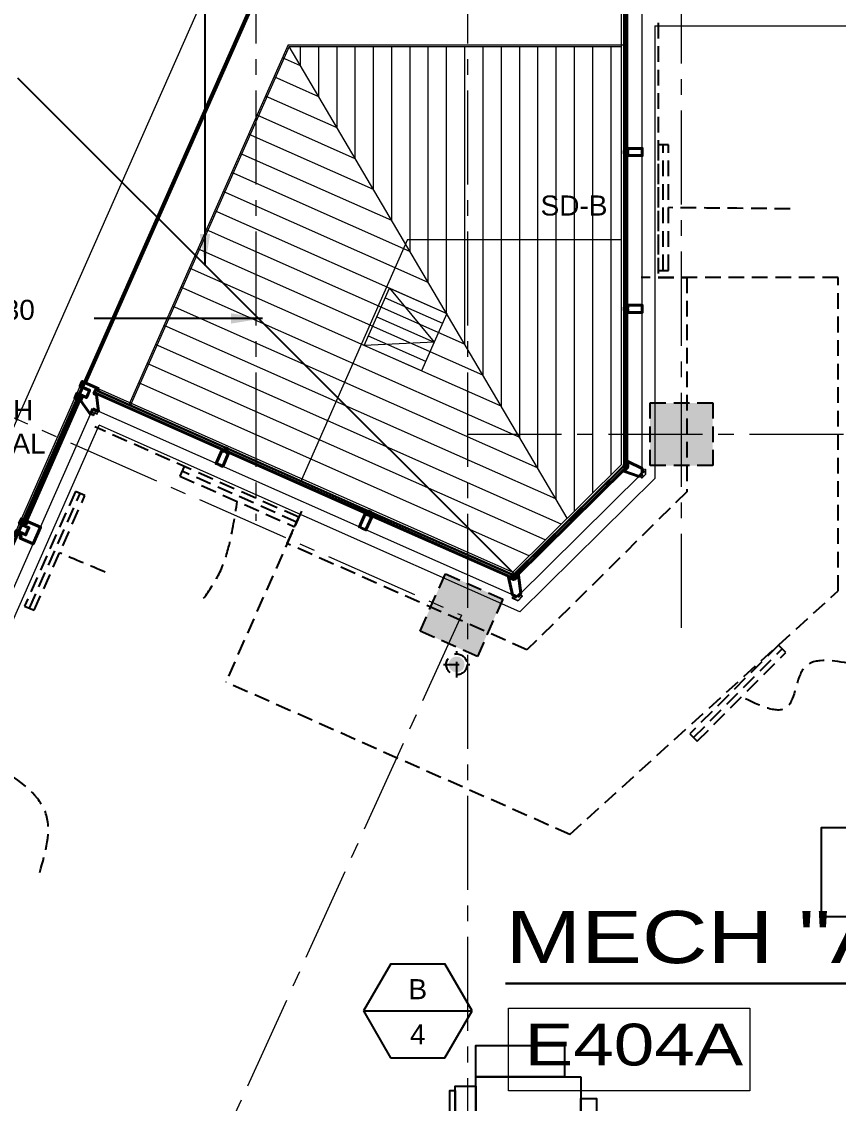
# Model space of a CAD drawing. Header units: inches. Extents: x -26012 to 27, y -3347 to 2082.
# Drawn here: x -24111.8 to -23798.9, y 1118 to 1532 of the extents above; entities that cross this region are included whole.
import ezdxf
from ezdxf.enums import TextEntityAlignment as Align

# ---------------------------------------------------------------- set-up
doc = ezdxf.new("R2010")
doc.units = ezdxf.units.IN
doc.header["$LTSCALE"] = 48
doc.header["$MEASUREMENT"] = 0
for name, pattern in [('A_Column Grid$0$CENTER2', [1.125, 0.75, -0.125, 0.125, -0.125]), ('HIDDEN2', [0.1875, 0.125, -0.0625]), ('NB - 5th floor_plan$0$HIDDEN2', [0.1875, 0.125, -0.0625])]:
    doc.linetypes.add(name, pattern=pattern)
for name, color, linetype in [('A104$0$A-ANNO-PATT', 8, 'Continuous'), ('A104$0$A-ANNO-PATT-1-12', 8, 'Continuous'), ('A104$0$A-AREA-IDEN', 8, 'Continuous'), ('A104$0$A-CLNG-RAIL', 8, 'Continuous'), ('A104$0$A-FLOR-AWNG', 8, 'Continuous'), ('A104$0$A-FLOR-COPE', 8, 'Continuous'), ('A104$0$A-FLOR-SLAB', 8, 'Continuous'), ('A104$0$A-GLAZ', 8, 'Continuous'), ('A104$0$A-GLAZ-CRNA', 8, 'Continuous'), ('A104$0$A-Roof-leader', 8, 'Continuous'), ('A104$0$C-PROP', 8, 'Continuous'), ('A_Column Grid$0$A-GRID-GRD1-12', 8, 'A_Column Grid$0$CENTER2'), ('A_Column Grid$0$A-GRID-GRD1-15', 8, 'A_Column Grid$0$CENTER2'), ('M-HVAC-anno', 6, 'Continuous'), ('M-HVAC-blck', 6, 'Continuous'), ('M-HVAC-clrn', 1, 'HIDDEN2'), ('M-HVAC-eqpm-fptd', 94, 'Continuous'), ('M-HVAC-FUTR', 4, 'HIDDEN2'), ('M-HVAC-supp', 93, 'Continuous'), ('M-HVAC-TEXT', 6, 'Continuous'), ('NB - 5th floor_plan$0$STCCOLS1', 1, 'NB - 5th floor_plan$0$HIDDEN2'), ('NB - 5th floor_plan$0$STDROPS', 1, 'NB - 5th floor_plan$0$HIDDEN2'), ('NB - 5th floor_plan$0$STSLABNOTCH', 1, 'NB - 5th floor_plan$0$HIDDEN2'), ('NB - 5th floor_plan$0$STWETSTACK', 1, 'NB - 5th floor_plan$0$HIDDEN2'), ('XREF', 8, 'Continuous')]:
    doc.layers.add(name, color=color, linetype=linetype)
doc.styles.add('A104$0$Arial', font='arial.ttf', dxfattribs={"height": 0.076839})
doc.styles.add('A104$0$style-Arial', font='arial.ttf')
doc.styles.add('M08', font='arial.ttf', dxfattribs={"height": 7.68})
doc.styles.get("Standard").update_dxf_attribs({"font": 'simplex.shx'})
doc.dimstyles.new('STANDARD$7', dxfattribs={"dimtxt": 0.18, "dimasz": 0.125, "dimexe": 0.18, "dimexo": 0.06, "dimgap": 0.09, "dimtad": 0, "dimtih": 1, "dimtoh": 1, "dimdec": 4, "dimzin": 0, "dimdsep": 46, "dimtxsty": 'Standard', "dimcen": 0.09, "dimadec": 0, "dimazin": 0, "dimtfac": 1, "dimtdec": 4, "dimtofl": 0, "dimtmove": 0, "dimatfit": 3, "dimfxl": 1, "dimtolj": 1, "dimtzin": 0, "dimarcsym": 0})

# ---------------------------------------------------------------- blocks, each defined once
blk = doc.blocks.new('A104')
at = {"layer": 'A104$0$A-Roof-leader', "lineweight": 13}
h = blk.add_hatch(color=256, dxfattribs=at)
edge = h.paths.add_edge_path()
edge.add_arc((-23945.1269, 1285.9919), 3, 0, 360)
at = {"layer": 'A104$0$A-ANNO-PATT', "lineweight": 0, "transparency": 33554559}
for p, q in [((-23902.8426, 1341.9204), (-24009.2508, 1522.4699)), ((-24004.886, 1515.0639), (-24004.886, 1522.4699)), ((-23997.9089, 1503.2255), (-23997.9089, 1522.4699)), ((-23990.9319, 1491.3871), (-23990.9319, 1522.4699)), ((-23983.9548, 1479.5487), (-23983.9548, 1522.4699)), ((-23976.9778, 1467.7103), (-23976.9778, 1522.4699)), ((-23970.0007, 1455.8719), (-23970.0007, 1522.4699)), ((-23963.0007, 1443.9946), (-23963.0007, 1522.4699)), ((-23956.0007, 1432.1172), (-23956.0007, 1522.4699)), ((-23949.0007, 1420.2399), (-23949.0007, 1522.4699)), ((-23942.0007, 1408.3625), (-23942.0007, 1522.4699)), ((-23935.0007, 1396.4852), (-23935.0007, 1522.4699)), ((-23928.0007, 1384.6078), (-23928.0007, 1522.4699)), ((-23921.0007, 1372.7305), (-23921.0007, 1522.4699)), ((-23914.0007, 1360.8532), (-23914.0007, 1522.4699)), ((-23907.0007, 1348.9758), (-23907.0007, 1522.4699)), ((-23900.0007, 1344.7311), (-23900.0007, 1522.4699)), ((-23893.0007, 1351.6547), (-23893.0007, 1522.4699)), ((-23886.0007, 1358.5782), (-23886.0007, 1522.4699)), ((-24004.886, 1515.0639), (-24011.8485, 1518.1467)), ((-23997.9089, 1503.2255), (-24015.0874, 1510.8317)), ((-23990.9319, 1491.3871), (-24018.3263, 1503.5167)), ((-23983.9548, 1479.5487), (-24021.5652, 1496.2017)), ((-23976.9778, 1467.7103), (-24024.8041, 1488.8867)), ((-23970.0007, 1455.8719), (-24028.043, 1481.5717)), ((-23963.0237, 1444.0335), (-24031.282, 1474.2566)), ((-23956.0467, 1432.1951), (-24034.5209, 1466.9416)), ((-23949.0696, 1420.3567), (-24037.7598, 1459.6266)), ((-23942.0926, 1408.5184), (-24040.9987, 1452.3116)), ((-23935.1155, 1396.68), (-24044.2376, 1444.9966)), ((-23928.1385, 1384.8416), (-24047.4765, 1437.6816)), ((-23921.1614, 1373.0032), (-24050.7154, 1430.3665)), ((-23972.4969, 1426.3554), (-23950.5517, 1416.639)), ((-23914.1844, 1361.1648), (-24053.9543, 1423.0515)), ((-23975.7357, 1419.0403), (-23953.7906, 1409.3239)), ((-23907.2074, 1349.3264), (-24057.1933, 1415.7365)), ((-23905.1303, 1339.6576), (-24060.4322, 1408.4215)), ((-23978.9745, 1411.7252), (-23957.0294, 1402.0088)), ((-23911.2407, 1333.614), (-24063.6711, 1401.1065)), ((-23917.351, 1327.5704), (-24066.91, 1393.7915))]:
    blk.add_line(p, q, dxfattribs=at)
at = {"layer": 'A104$0$A-ANNO-PATT', "lineweight": 0, "transparency": 33554559, "flags": 128}
blk.add_lwpolyline([(-23970.8775, 1430.0129), (-23953.7906, 1409.3239), (-23980.5939, 1408.0677), (-23980.5939, 1408.0677)], dxfattribs=at)
at = {"layer": 'A104$0$A-ANNO-PATT', "lineweight": 0, "transparency": 33554559}
blk.add_3dface([(-23948.9323, 1420.2965), (-23958.6488, 1398.3513), (-23980.5939, 1408.0677), (-23970.8775, 1430.0129)], dxfattribs=at)
at = {"layer": 'A104$0$A-ANNO-PATT-1-12', "lineweight": 30}
for points in [[(-23847.0236, 1362.095), (-23847.0236, 1386.095), (-23871.0236, 1362.095), (-23871.0236, 1386.095)], [(-23959.1546, 1298.7649), (-23949.4412, 1320.7114), (-23937.208, 1289.0515), (-23927.4946, 1310.998)]]:
    blk.add_solid(points, dxfattribs=at)
at = {"layer": 'A104$0$A-AREA-IDEN', "lineweight": 30}
blk.add_line((-23926.4359, 1163.8686, 0.2066), (-23749.3671, 1163.8686, 0.2066), dxfattribs=at)
at = {"layer": 'A104$0$A-AREA-IDEN', "lineweight": 13}
blk.add_3dface([(-23925.2361, 1154.3518, 0.2066), (-23832.7981, 1154.3518, 0.2066), (-23832.7981, 1122.8223, 0.2066), (-23925.2361, 1122.8223, 0.2066)], dxfattribs=at)
at = {"layer": 'A104$0$A-CLNG-RAIL', "lineweight": 13}
for p, q in [((-24083.7008, 1383.0453), (-24083.5543, 1383.3763)), ((-24083.6249, 1383.0117), (-24083.7008, 1383.0453)), ((-24083.5928, 1383.1659), (-24083.6308, 1383.0799)), ((-24083.6308, 1383.0799), (-24082.912, 1382.7619)), ((-24083.5247, 1382.9291), (-24083.6249, 1383.0117)), ((-24083.5607, 1383.1517), (-24083.5928, 1383.1659)), ((-24083.5422, 1383.2802), (-24083.5607, 1383.1517)), ((-24083.5543, 1383.3763), (-24083.5086, 1383.3561)), ((-24083.5086, 1383.3561), (-24083.5422, 1383.2802)), ((-24083.5106, 1382.9611), (-24083.5247, 1382.9291)), ((-24083.4246, 1382.9231), (-24083.5106, 1382.9611)), ((-24082.906, 1382.862), (-24082.8234, 1382.9622)), ((-24082.7487, 1383.0199), (-24082.8385, 1382.8168)), ((-24082.8234, 1382.9622), (-24082.7898, 1383.0381)), ((-24082.7898, 1383.0381), (-24082.7487, 1383.0199)), ((-24085.3733, 1381.7321), (-24085.3915, 1381.6909)), ((-24085.3915, 1381.6909), (-24085.0605, 1381.5444)), ((-24085.1703, 1381.6422), (-24085.3733, 1381.7321)), ((-24085.2038, 1382.1152), (-24085.222, 1382.0741)), ((-24085.222, 1382.0741), (-24085.019, 1381.9843)), ((-24085.1279, 1382.0817), (-24085.2038, 1382.1152)), ((-24085.019, 1381.9843), (-24085.1703, 1381.6422)), ((-24084.9994, 1382.0631), (-24085.1279, 1382.0817)), ((-24085.1246, 1381.622), (-24085.0032, 1381.8964)), ((-24085.0788, 1381.6018), (-24085.1246, 1381.622)), ((-24085.0546, 1381.6566), (-24085.0788, 1381.6018)), ((-24085.0605, 1381.5444), (-24085.018, 1381.6405)), ((-24085.018, 1381.6405), (-24085.0546, 1381.6566)), ((-24085.0135, 1382.0311), (-24084.9994, 1382.0631)), ((-24084.9276, 1381.993), (-24085.0135, 1382.0311)), ((-24085.0032, 1381.8964), (-24084.9574, 1381.8761)), ((-24084.9574, 1381.8761), (-24084.9817, 1381.8213)), ((-24084.9817, 1381.8213), (-24084.9451, 1381.8051)), ((-24084.9451, 1381.8051), (-24084.6769, 1382.4114)), ((-24084.6095, 1382.7118), (-24084.9276, 1381.993)), ((-24084.8655, 1382.8797), (-24084.8857, 1382.834)), ((-24084.8857, 1382.834), (-24084.8098, 1382.8004)), ((-24084.5344, 1382.7333), (-24084.8655, 1382.8797)), ((-24084.8098, 1382.8004), (-24084.7097, 1382.7178)), ((-24084.7097, 1382.7178), (-24084.6955, 1382.7499)), ((-24084.6955, 1382.7499), (-24084.6095, 1382.7118)), ((-24084.6769, 1382.4114), (-24083.9672, 1382.0974)), ((-24084.6566, 1382.4571), (-24084.6186, 1382.5431)), ((-24083.9013, 1382.1229), (-24084.6566, 1382.4571)), ((-24084.6186, 1382.5431), (-24084.5866, 1382.5289)), ((-24084.5866, 1382.5289), (-24084.568, 1382.6574)), ((-24084.568, 1382.6574), (-24084.5344, 1382.7333)), ((-24084.3906, 1381.3629), (-24084.4331, 1381.2669)), ((-24084.4331, 1381.2669), (-24084.3051, 1381.2102)), ((-24084.3541, 1381.3467), (-24084.3906, 1381.3629)), ((-24084.3783, 1381.2918), (-24084.3541, 1381.3467)), ((-24084.3326, 1381.2716), (-24084.3783, 1381.2918)), ((-24084.2112, 1381.5459), (-24084.3326, 1381.2716)), ((-24084.2753, 1381.6235), (-24084.3178, 1381.5275)), ((-24084.3178, 1381.5275), (-24084.2812, 1381.5113)), ((-24084.3051, 1381.2102), (-24083.9013, 1382.1229)), ((-24084.2812, 1381.5113), (-24084.257, 1381.5662)), ((-24084.193, 1381.5871), (-24084.2753, 1381.6235)), ((-24084.257, 1381.5662), (-24084.2112, 1381.5459)), ((-24083.9672, 1382.0974), (-24084.193, 1381.5871)), ((-24083.7588, 1382.1677), (-24083.4246, 1382.9231)), ((-24082.8462, 1381.7639), (-24083.7588, 1382.1677)), ((-24083.3789, 1382.9029), (-24083.6929, 1382.1932)), ((-24083.6929, 1382.1932), (-24083.1826, 1381.9675)), ((-24082.7726, 1382.6346), (-24083.3789, 1382.9029)), ((-24083.1826, 1381.9675), (-24083.1462, 1382.0498)), ((-24083.1462, 1382.0498), (-24083.0502, 1382.0073)), ((-24083.1212, 1381.995), (-24083.1415, 1381.9492)), ((-24083.1415, 1381.9492), (-24082.8671, 1381.8279)), ((-24083.0664, 1381.9707), (-24083.1212, 1381.995)), ((-24083.0502, 1382.0073), (-24083.0664, 1381.9707)), ((-24082.912, 1382.7619), (-24082.874, 1382.8479)), ((-24082.874, 1382.8479), (-24082.906, 1382.862)), ((-24082.9018, 1381.8979), (-24082.8856, 1381.9344)), ((-24082.8469, 1381.8736), (-24082.9018, 1381.8979)), ((-24082.8856, 1381.9344), (-24082.7895, 1381.8919)), ((-24082.8671, 1381.8279), (-24082.8469, 1381.8736)), ((-24082.7895, 1381.8919), (-24082.8462, 1381.7639)), ((-24082.8385, 1382.8168), (-24082.4965, 1382.6655)), ((-24082.791, 1382.7412), (-24082.8113, 1382.6955)), ((-24082.8113, 1382.6955), (-24082.7564, 1382.6712)), ((-24082.5167, 1382.6198), (-24082.791, 1382.7412)), ((-24082.7564, 1382.6712), (-24082.7726, 1382.6346)), ((-24082.608, 1382.5618), (-24082.5918, 1382.5983)), ((-24082.512, 1382.5193), (-24082.608, 1382.5618)), ((-24082.5918, 1382.5983), (-24082.5369, 1382.5741)), ((-24082.5369, 1382.5741), (-24082.5167, 1382.6198)), ((-24082.3655, 1382.8503), (-24082.512, 1382.5193)), ((-24082.4965, 1382.6655), (-24082.4066, 1382.8685)), ((-24082.4066, 1382.8685), (-24082.3655, 1382.8503)), ((-23875.0504, 1358.159), (-23875.0824, 1358.1273)), ((-23875.0824, 1358.1273), (-23874.8277, 1357.8701)), ((-23874.8942, 1358.0012), (-23875.0504, 1358.159)), ((-23874.6284, 1358.2644), (-23874.8942, 1358.0012)), ((-23874.859, 1357.9657), (-23874.6458, 1358.1768)), ((-23874.7527, 1358.4538), (-23874.7846, 1358.4221)), ((-23874.7846, 1358.4221), (-23874.6284, 1358.2644)), ((-23874.6943, 1358.3948), (-23874.7527, 1358.4538)), ((-23874.5814, 1358.3306), (-23874.6943, 1358.3948)), ((-23874.6107, 1358.1412), (-23874.6533, 1358.099)), ((-23874.6533, 1358.099), (-23874.6252, 1358.0706)), ((-23874.6458, 1358.1768), (-23874.6107, 1358.1412)), ((-23874.6252, 1358.0706), (-23874.154, 1358.5371)), ((-23874.6063, 1358.306), (-23874.5814, 1358.3306)), ((-23874.5402, 1358.2392), (-23874.6063, 1358.306)), ((-23873.9816, 1358.7922), (-23874.5402, 1358.2392)), ((-23874.1586, 1359.042), (-23874.1941, 1359.0068)), ((-23874.1941, 1359.0068), (-23874.1357, 1358.9478)), ((-23873.9039, 1358.7848), (-23874.1586, 1359.042)), ((-23874.154, 1358.5371), (-23873.608, 1357.9857)), ((-23874.1357, 1358.9478), (-23874.0727, 1358.8344)), ((-23874.1185, 1358.5723), (-23874.0517, 1358.6384)), ((-23873.5373, 1357.9853), (-23874.1185, 1358.5723)), ((-23874.0727, 1358.8344), (-23874.0478, 1358.859)), ((-23874.0517, 1358.6384), (-23874.0271, 1358.6135)), ((-23874.0478, 1358.859), (-23873.9816, 1358.7922)), ((-23874.0271, 1358.6135), (-23873.9629, 1358.7264)), ((-23874.0238, 1360.6205), (-23874.0238, 1360.6655)), ((-23874.0238, 1360.6655), (-23873.6618, 1360.6655)), ((-23873.8018, 1360.6205), (-23874.0238, 1360.6205)), ((-23874.0238, 1360.2015), (-23874.0238, 1360.2465)), ((-23874.0238, 1360.2465), (-23873.8018, 1360.2465)), ((-23873.9408, 1360.2015), (-23874.0238, 1360.2015)), ((-23874.0238, 1359.4155), (-23873.9408, 1359.4155)), ((-23874.0238, 1359.3655), (-23874.0238, 1359.4155)), ((-23873.6618, 1359.3655), (-23874.0238, 1359.3655)), ((-23873.9629, 1358.7264), (-23873.9039, 1358.7848)), ((-23873.8158, 1360.1665), (-23873.9408, 1360.2015)), ((-23873.9408, 1359.4155), (-23873.8158, 1359.4505)), ((-23873.7218, 1360.2015), (-23873.8158, 1360.2015)), ((-23873.8158, 1360.2015), (-23873.8158, 1360.1665)), ((-23873.8158, 1359.4505), (-23873.8158, 1359.4155)), ((-23873.8158, 1359.4155), (-23873.7218, 1359.4155)), ((-23873.8018, 1360.2465), (-23873.8018, 1360.6205)), ((-23873.7018, 1360.6205), (-23873.7518, 1360.6205)), ((-23873.7518, 1360.6205), (-23873.7518, 1360.3205)), ((-23873.7518, 1360.3205), (-23873.7018, 1360.3205)), ((-23873.7218, 1359.4155), (-23873.7218, 1360.2015)), ((-23873.7018, 1360.5605), (-23873.7018, 1360.6205)), ((-23873.6618, 1360.5605), (-23873.7018, 1360.5605)), ((-23873.7018, 1360.3205), (-23873.7018, 1360.3805)), ((-23873.7018, 1360.3805), (-23873.6618, 1360.3805)), ((-23873.6618, 1360.6655), (-23873.6618, 1360.5605)), ((-23873.6618, 1360.3805), (-23873.6618, 1359.7175)), ((-23873.6618, 1359.7175), (-23872.8858, 1359.7175)), ((-23872.8358, 1359.6675), (-23873.6618, 1359.6675)), ((-23873.6618, 1359.6675), (-23873.6618, 1359.5735)), ((-23873.6618, 1359.5735), (-23873.6268, 1359.5735)), ((-23873.6268, 1359.5735), (-23873.6618, 1359.4485)), ((-23873.6618, 1359.4485), (-23873.6618, 1359.3655)), ((-23872.9758, 1360.5605), (-23872.9758, 1360.6655)), ((-23872.9758, 1360.6655), (-23872.8358, 1360.6655)), ((-23872.9358, 1360.5605), (-23872.9758, 1360.5605)), ((-23872.9758, 1360.2755), (-23872.9758, 1360.3805)), ((-23872.9758, 1360.3805), (-23872.9358, 1360.3805)), ((-23872.8858, 1360.2755), (-23872.9758, 1360.2755)), ((-23872.8858, 1360.6205), (-23872.9358, 1360.6205)), ((-23872.9358, 1360.6205), (-23872.9358, 1360.5605)), ((-23872.9358, 1360.3805), (-23872.9358, 1360.3205)), ((-23872.9358, 1360.3205), (-23872.8858, 1360.3205)), ((-23872.8858, 1360.3205), (-23872.8858, 1360.6205)), ((-23872.8858, 1359.7175), (-23872.8858, 1360.2755)), ((-23872.8358, 1360.6655), (-23872.8358, 1359.6675)), ((-23874.8238, 1357.9302), (-23874.859, 1357.9657)), ((-23874.8277, 1357.8701), (-23874.7531, 1357.944)), ((-23874.7812, 1357.9724), (-23874.8238, 1357.9302)), ((-23874.7531, 1357.944), (-23874.7812, 1357.9724)), ((-23874.2704, 1357.4565), (-23874.345, 1357.3826)), ((-23874.345, 1357.3826), (-23874.2465, 1357.2831)), ((-23874.2849, 1357.3858), (-23874.2422, 1357.4281)), ((-23874.2497, 1357.3503), (-23874.2849, 1357.3858)), ((-23874.2422, 1357.4281), (-23874.2704, 1357.4565)), ((-23874.0365, 1357.5614), (-23874.2497, 1357.3503)), ((-23874.2465, 1357.2831), (-23873.5373, 1357.9853)), ((-23874.0679, 1357.657), (-23874.1425, 1357.5831)), ((-23874.1425, 1357.5831), (-23874.1143, 1357.5547)), ((-23874.1143, 1357.5547), (-23874.0717, 1357.5969)), ((-23874.0717, 1357.5969), (-23874.0365, 1357.5614)), ((-23874.0045, 1357.5931), (-23874.0679, 1357.657)), ((-23873.608, 1357.9857), (-23874.0045, 1357.5931)), ((-23921.0628, 1312.6499), (-23921.0308, 1312.6815)), ((-23921.0044, 1312.5908), (-23921.0628, 1312.6499)), ((-23921.0308, 1312.6815), (-23920.8747, 1312.5236)), ((-23920.9415, 1312.4773), (-23921.0044, 1312.5908)), ((-23920.8747, 1312.5236), (-23920.6087, 1312.7864)), ((-23920.5735, 1312.7508), (-23920.787, 1312.54)), ((-23920.787, 1312.54), (-23920.7518, 1312.5044)), ((-23920.7647, 1312.9443), (-23920.7327, 1312.976)), ((-23920.6087, 1312.7864), (-23920.7647, 1312.9443)), ((-23920.7518, 1312.5044), (-23920.7091, 1312.5466)), ((-23920.7327, 1312.976), (-23920.4783, 1312.7184)), ((-23920.7091, 1312.5466), (-23920.681, 1312.5181)), ((-23920.5811, 1312.6731), (-23920.5384, 1312.7153)), ((-23920.553, 1312.6447), (-23920.5811, 1312.6731)), ((-23920.5384, 1312.7153), (-23920.5735, 1312.7508)), ((-23920.4783, 1312.7184), (-23920.553, 1312.6447)), ((-23923.8619, 1311.522), (-23923.9186, 1311.3939)), ((-23923.9186, 1311.3939), (-23923.0061, 1310.9899)), ((-23923.7659, 1311.4795), (-23923.8619, 1311.522)), ((-23923.8572, 1311.4214), (-23923.837, 1311.4672)), ((-23923.5829, 1311.3), (-23923.8572, 1311.4214)), ((-23923.837, 1311.4672), (-23923.7821, 1311.4429)), ((-23923.7821, 1311.4429), (-23923.7659, 1311.4795)), ((-23923.6013, 1311.4066), (-23923.6175, 1311.37)), ((-23923.6175, 1311.37), (-23923.5627, 1311.3457)), ((-23923.5053, 1311.3641), (-23923.6013, 1311.4066)), ((-23923.4376, 1312.4802), (-23923.5842, 1312.1492)), ((-23923.5842, 1312.1492), (-23923.4882, 1312.1067)), ((-23923.5627, 1311.3457), (-23923.5829, 1311.3)), ((-23923.5418, 1311.2818), (-23923.5053, 1311.3641)), ((-23923.0315, 1311.0559), (-23923.5418, 1311.2818)), ((-23923.5269, 1312.1676), (-23923.5066, 1312.2133)), ((-23923.472, 1312.1433), (-23923.5269, 1312.1676)), ((-23923.5066, 1312.2133), (-23923.2323, 1312.0918)), ((-23923.4882, 1312.1067), (-23923.472, 1312.1433)), ((-23923.4864, 1312.259), (-23923.3965, 1312.462)), ((-23923.1444, 1312.1076), (-23923.4864, 1312.259)), ((-23923.3965, 1312.462), (-23923.4376, 1312.4802)), ((-23923.3074, 1312.0704), (-23923.3236, 1312.0338)), ((-23923.3236, 1312.0338), (-23922.7174, 1311.7654)), ((-23923.2525, 1312.0461), (-23923.3074, 1312.0704)), ((-23923.2323, 1312.0918), (-23923.2525, 1312.0461)), ((-23923.0545, 1312.3106), (-23923.1444, 1312.1076)), ((-23923.1356, 1312.0162), (-23923.0976, 1312.1022)), ((-23922.4169, 1311.698), (-23923.1356, 1312.0162)), ((-23923.0976, 1312.1022), (-23923.0656, 1312.088)), ((-23923.0656, 1312.088), (-23923.047, 1312.2165)), ((-23923.0134, 1312.2924), (-23923.0545, 1312.3106)), ((-23923.047, 1312.2165), (-23923.0134, 1312.2924)), ((-23922.7174, 1311.7654), (-23923.0315, 1311.0559)), ((-23923.0061, 1310.9899), (-23922.6717, 1311.7452)), ((-23922.6717, 1311.7452), (-23922.5857, 1311.7071)), ((-23922.5857, 1311.7071), (-23922.5999, 1311.6751)), ((-23922.5999, 1311.6751), (-23922.4714, 1311.6565)), ((-23922.4714, 1311.6565), (-23922.3955, 1311.6229)), ((-23922.3789, 1311.784), (-23922.4169, 1311.698)), ((-23922.3283, 1311.8983), (-23922.4109, 1311.7981)), ((-23922.4109, 1311.7981), (-23922.3789, 1311.784)), ((-23922.3955, 1311.6229), (-23922.249, 1311.9539)), ((-23922.2947, 1311.9742), (-23922.3283, 1311.8983)), ((-23922.249, 1311.9539), (-23922.2947, 1311.9742)), ((-23921.6575, 1312.0623), (-23921.6219, 1312.0975)), ((-23921.4031, 1311.8048), (-23921.6575, 1312.0623)), ((-23921.6219, 1312.0975), (-23921.5636, 1312.0384)), ((-23921.5636, 1312.0384), (-23921.4508, 1311.9741)), ((-23921.4508, 1311.9741), (-23921.4757, 1311.9495)), ((-23921.4757, 1311.9495), (-23921.4097, 1311.8826)), ((-23921.4097, 1311.8826), (-23920.8505, 1312.435)), ((-23921.344, 1311.8631), (-23921.4031, 1311.8048)), ((-23921.2305, 1311.9261), (-23921.344, 1311.8631)), ((-23921.1882, 1312.017), (-23921.2551, 1311.951)), ((-23921.2551, 1311.951), (-23921.2305, 1311.9261)), ((-23920.6077, 1311.4294), (-23921.1882, 1312.017)), ((-23920.681, 1312.5181), (-23921.1527, 1312.0522)), ((-23921.1527, 1312.0522), (-23920.6073, 1311.5002)), ((-23920.9166, 1312.5019), (-23920.9415, 1312.4773)), ((-23920.8505, 1312.435), (-23920.9166, 1312.5019)), ((-23919.8978, 1312.1308), (-23920.6077, 1311.4294)), ((-23920.6073, 1311.5002), (-23920.2103, 1311.8923)), ((-23920.2736, 1311.9563), (-23920.1989, 1312.0301)), ((-23920.2103, 1311.8923), (-23920.2736, 1311.9563)), ((-23920.1708, 1312.0017), (-23920.2135, 1311.9595)), ((-23920.2135, 1311.9595), (-23920.1783, 1311.9239)), ((-23920.1989, 1312.0301), (-23920.1708, 1312.0017)), ((-23920.1783, 1311.9239), (-23919.9649, 1312.1348)), ((-23920.0709, 1312.1566), (-23919.9962, 1312.2304)), ((-23920.0427, 1312.1282), (-23920.0709, 1312.1566)), ((-23920.0001, 1312.1704), (-23920.0427, 1312.1282)), ((-23919.9649, 1312.1348), (-23920.0001, 1312.1704)), ((-23919.9962, 1312.2304), (-23919.8978, 1312.1308))]:
    blk.add_line(p, q, dxfattribs=at)
at = {"layer": 'A104$0$A-CLNG-RAIL', "lineweight": 13, "flags": 128}
for points in [[(-24085.081, 1381.6631), (-24085.0051, 1381.8346)], [(-24085.0072, 1381.8), (-24084.9524, 1381.789), (-24084.8835, 1381.7652), (-24084.69, 1381.7296)], [(-24084.2884, 1381.4819), (-24084.3333, 1381.515), (-24084.3973, 1381.55), (-24084.5538, 1381.6693)], [(-24084.34, 1381.3352), (-24084.2642, 1381.5067)], [(-24082.9044, 1381.8799), (-24083.0759, 1381.9558)], [(-24083.0413, 1381.9537), (-24083.0304, 1382.0085), (-24083.0065, 1382.0773), (-24082.9709, 1382.2709)], [(-24082.7233, 1382.6725), (-24082.7564, 1382.6276), (-24082.7913, 1382.5636), (-24082.9107, 1382.4071)], [(-24082.5766, 1382.6209), (-24082.7481, 1382.6967)], [(-23874.8034, 1357.988), (-23874.6702, 1358.1199)], [(-23874.6847, 1358.0885), (-23874.6378, 1358.0583), (-23874.5824, 1358.011), (-23874.4152, 1357.9072)], [(-23873.7285, 1360.5653), (-23873.7285, 1360.3778)], [(-23873.7164, 1360.4103), (-23873.662, 1360.3981), (-23873.5893, 1360.3921), (-23873.3979, 1360.3463)], [(-23872.9304, 1360.4103), (-23872.9849, 1360.3981), (-23873.0576, 1360.3921), (-23873.249, 1360.3463)], [(-23872.9183, 1360.5653), (-23872.9183, 1360.3778)], [(-23874.1317, 1357.53), (-23874.1614, 1357.5772), (-23874.2082, 1357.6331), (-23874.3104, 1357.8013)], [(-23874.2333, 1357.4123), (-23874.1001, 1357.5442)], [(-23920.5965, 1312.6955), (-23920.7299, 1312.5637)], [(-23920.6983, 1312.5779), (-23920.6686, 1312.5307), (-23920.6218, 1312.4747), (-23920.5199, 1312.3064)], [(-23923.7936, 1311.4288), (-23923.6221, 1311.3529)], [(-23923.6469, 1311.3771), (-23923.6138, 1311.422), (-23923.5788, 1311.486), (-23923.4594, 1311.6425)], [(-23923.4655, 1312.1697), (-23923.2941, 1312.0938)], [(-23923.3287, 1312.0958), (-23923.3397, 1312.0411), (-23923.3635, 1311.9723), (-23923.3991, 1311.7787)], [(-23920.1459, 1312.0188), (-23920.1928, 1312.049), (-23920.2481, 1312.0964), (-23920.4152, 1312.2004)], [(-23920.0271, 1312.1191), (-23920.1604, 1311.9873)]]:
    blk.add_lwpolyline(points, dxfattribs=at)
at = {"layer": 'A104$0$A-CLNG-RAIL', "lineweight": 13}
for points in [[(-24085.0666, 1381.6806), (-24085.0174, 1381.672), (-24084.9805, 1381.6358), (-24084.9288, 1381.5732), (-24084.9128, 1381.5495), (-24084.8154, 1381.4461)], [(-24085.0544, 1381.7083), (-24085.0211, 1381.6936), (-24084.9713, 1381.6715), (-24084.9171, 1381.6144), (-24084.8956, 1381.5883), (-24084.7939, 1381.4947)], [(-24085.0487, 1381.736), (-24085.031, 1381.731), (-24084.9898, 1381.7194), (-24084.9117, 1381.6716), (-24084.8745, 1381.6359), (-24084.7639, 1381.5626)], [(-24085.0403, 1381.755), (-24084.9357, 1381.722), (-24084.8797, 1381.684), (-24084.8554, 1381.6791), (-24084.7355, 1381.6267)], [(-24085.0145, 1381.7834), (-24084.9647, 1381.7613), (-24084.9093, 1381.7368), (-24084.8601, 1381.7283), (-24084.8366, 1381.7217), (-24084.7071, 1381.6909)], [(-24084.3367, 1381.3576), (-24084.3761, 1381.3883), (-24084.4278, 1381.3913), (-24084.5089, 1381.3874), (-24084.5372, 1381.3834), (-24084.6792, 1381.3859)], [(-24084.3245, 1381.3853), (-24084.3577, 1381.4), (-24084.4075, 1381.422), (-24084.4862, 1381.4237), (-24084.52, 1381.4221), (-24084.6577, 1381.4344)], [(-24084.3078, 1381.4082), (-24084.3233, 1381.4179), (-24084.3596, 1381.4406), (-24084.4475, 1381.4662), (-24084.499, 1381.4697), (-24084.6276, 1381.5023)], [(-24084.2993, 1381.4272), (-24084.3941, 1381.4823), (-24084.4599, 1381.4982), (-24084.4798, 1381.5129), (-24084.5993, 1381.5664)], [(-24084.2957, 1381.4653), (-24084.3455, 1381.4874), (-24084.4009, 1381.5118), (-24084.4403, 1381.5425), (-24084.461, 1381.5555), (-24084.5709, 1381.6306)], [(-24083.0247, 1381.9464), (-24083.0027, 1381.9962), (-24082.9782, 1382.0516), (-24082.9697, 1382.1007), (-24082.963, 1382.1243), (-24082.9323, 1382.2538)], [(-24082.9964, 1381.9206), (-24082.9634, 1382.0252), (-24082.9253, 1382.0811), (-24082.9205, 1382.1055), (-24082.868, 1382.2254)], [(-24082.9774, 1381.9122), (-24082.9724, 1381.9299), (-24082.9608, 1381.9711), (-24082.913, 1382.0492), (-24082.8773, 1382.0863), (-24082.804, 1382.197)], [(-24082.9496, 1381.9065), (-24082.9349, 1381.9397), (-24082.9129, 1381.9896), (-24082.8558, 1382.0437), (-24082.8297, 1382.0653), (-24082.736, 1382.167)], [(-24082.9219, 1381.8943), (-24082.9134, 1381.9435), (-24082.8772, 1381.9804), (-24082.8145, 1382.0321), (-24082.7909, 1382.0481), (-24082.6875, 1382.1455)], [(-24082.7067, 1382.6652), (-24082.7287, 1382.6154), (-24082.7532, 1382.56), (-24082.7839, 1382.5206), (-24082.7968, 1382.4999), (-24082.872, 1382.39)], [(-24082.6685, 1382.6615), (-24082.7237, 1382.5668), (-24082.7396, 1382.501), (-24082.7543, 1382.481), (-24082.8078, 1382.3616)], [(-24082.6495, 1382.6531), (-24082.6593, 1382.6376), (-24082.6819, 1382.6013), (-24082.7076, 1382.5133), (-24082.7111, 1382.4619), (-24082.7437, 1382.3332)], [(-24082.6267, 1382.6364), (-24082.6414, 1382.6032), (-24082.6634, 1382.5534), (-24082.6651, 1382.4747), (-24082.6635, 1382.4409), (-24082.6757, 1382.3032)], [(-24082.599, 1382.6241), (-24082.6296, 1382.5848), (-24082.6326, 1382.5331), (-24082.6288, 1382.452), (-24082.6247, 1382.4237), (-24082.6272, 1382.2817)], [(-23873.7285, 1360.4855), (-23873.7104, 1360.483), (-23873.668, 1360.4769), (-23873.5772, 1360.489), (-23873.5288, 1360.5066), (-23873.3979, 1360.5289)], [(-23873.7285, 1360.4648), (-23873.6196, 1360.4527), (-23873.553, 1360.4648), (-23873.5288, 1360.4594), (-23873.3979, 1360.4588)], [(-23873.7225, 1360.5435), (-23873.6741, 1360.5314), (-23873.6256, 1360.5496), (-23873.553, 1360.5859), (-23873.5288, 1360.6011), (-23873.3979, 1360.6563)], [(-23873.7225, 1360.5132), (-23873.6862, 1360.5132), (-23873.6317, 1360.5132), (-23873.5591, 1360.5435), (-23873.5288, 1360.5587), (-23873.3979, 1360.6032)], [(-23873.7164, 1360.4284), (-23873.662, 1360.4284), (-23873.6014, 1360.4284), (-23873.553, 1360.4163), (-23873.5288, 1360.4129), (-23873.3979, 1360.3886)], [(-23872.9244, 1360.5435), (-23872.9728, 1360.5314), (-23873.0212, 1360.5496), (-23873.0939, 1360.5859), (-23873.1181, 1360.6011), (-23873.249, 1360.6563)], [(-23872.9244, 1360.5132), (-23872.9607, 1360.5132), (-23873.0152, 1360.5132), (-23873.0878, 1360.5435), (-23873.1181, 1360.5587), (-23873.249, 1360.6032)], [(-23872.9183, 1360.4855), (-23872.9365, 1360.483), (-23872.9789, 1360.4769), (-23873.0697, 1360.489), (-23873.1181, 1360.5066), (-23873.249, 1360.5289)], [(-23872.9183, 1360.4648), (-23873.0273, 1360.4527), (-23873.0939, 1360.4648), (-23873.1181, 1360.4594), (-23873.249, 1360.4588)], [(-23872.9304, 1360.4284), (-23872.9849, 1360.4284), (-23873.0454, 1360.4284), (-23873.0939, 1360.4163), (-23873.1181, 1360.4129), (-23873.249, 1360.3886)], [(-23874.7837, 1357.999), (-23874.741, 1357.9731), (-23874.7199, 1357.9259), (-23874.6946, 1357.8488), (-23874.6883, 1357.8209), (-23874.6354, 1357.6891)], [(-23874.7622, 1358.0203), (-23874.7366, 1357.9945), (-23874.6983, 1357.9558), (-23874.6687, 1357.8829), (-23874.6582, 1357.8507), (-23874.5977, 1357.7264)], [(-23874.7468, 1358.0441), (-23874.7321, 1358.0331), (-23874.698, 1358.0072), (-23874.6427, 1357.9342), (-23874.6212, 1357.8873), (-23874.5449, 1357.7787)], [(-23874.732, 1358.0587), (-23874.6467, 1357.9898), (-23874.6085, 1357.934), (-23874.5876, 1357.9206), (-23874.4951, 1357.828)], [(-23874.6977, 1358.0757), (-23874.6593, 1358.037), (-23874.6167, 1357.994), (-23874.574, 1357.9681), (-23874.5545, 1357.9533), (-23874.4452, 1357.8774)], [(-23874.2221, 1357.4319), (-23874.2476, 1357.4748), (-23874.2946, 1357.4965), (-23874.3715, 1357.5225), (-23874.3993, 1357.5291), (-23874.5306, 1357.5832)], [(-23874.2006, 1357.4532), (-23874.2262, 1357.479), (-23874.2645, 1357.5177), (-23874.3371, 1357.548), (-23874.3692, 1357.5589), (-23874.4929, 1357.6206)], [(-23874.1767, 1357.4684), (-23874.1876, 1357.4831), (-23874.2131, 1357.5175), (-23874.2856, 1357.5735), (-23874.3322, 1357.5955), (-23874.4401, 1357.6729)], [(-23874.1619, 1357.483), (-23874.23, 1357.569), (-23874.2854, 1357.6077), (-23874.2986, 1357.6287), (-23874.3903, 1357.7222)], [(-23874.1446, 1357.5172), (-23874.1829, 1357.5559), (-23874.2255, 1357.5989), (-23874.251, 1357.6418), (-23874.2656, 1357.6615), (-23874.3404, 1357.7716)], [(-23920.6853, 1312.5907), (-23920.647, 1312.5519), (-23920.6045, 1312.5089), (-23920.5791, 1312.4659), (-23920.5645, 1312.4463), (-23920.4898, 1312.3361)], [(-23920.668, 1312.6249), (-23920.6, 1312.5388), (-23920.5446, 1312.5), (-23920.5314, 1312.479), (-23920.4399, 1312.3854)], [(-23920.6532, 1312.6394), (-23920.6423, 1312.6247), (-23920.6168, 1312.5903), (-23920.5444, 1312.5342), (-23920.4978, 1312.5122), (-23920.39, 1312.4347)], [(-23920.6293, 1312.6546), (-23920.6037, 1312.6288), (-23920.5654, 1312.59), (-23920.4928, 1312.5596), (-23920.4608, 1312.5487), (-23920.3372, 1312.4869)], [(-23920.6077, 1312.6759), (-23920.5823, 1312.6329), (-23920.5353, 1312.6112), (-23920.4584, 1312.5851), (-23920.4306, 1312.5785), (-23920.2994, 1312.5242)], [(-23923.7712, 1311.4255), (-23923.7405, 1311.4649), (-23923.7375, 1311.5166), (-23923.7414, 1311.5977), (-23923.7454, 1311.626), (-23923.7429, 1311.768)], [(-23923.7435, 1311.4133), (-23923.7288, 1311.4465), (-23923.7068, 1311.4963), (-23923.705, 1311.575), (-23923.7066, 1311.6088), (-23923.6944, 1311.7465)], [(-23923.7206, 1311.3965), (-23923.7109, 1311.4121), (-23923.6882, 1311.4484), (-23923.6625, 1311.5363), (-23923.6591, 1311.5877), (-23923.6264, 1311.7164)], [(-23923.7017, 1311.3881), (-23923.6465, 1311.4829), (-23923.6306, 1311.5487), (-23923.6159, 1311.5686), (-23923.5623, 1311.688)], [(-23923.4481, 1312.1553), (-23923.4566, 1312.1062), (-23923.4928, 1312.0692), (-23923.5555, 1312.0175), (-23923.5791, 1312.0015), (-23923.6826, 1311.9042)], [(-23923.6635, 1311.3845), (-23923.6415, 1311.4343), (-23923.617, 1311.4897), (-23923.5863, 1311.529), (-23923.5733, 1311.5498), (-23923.4981, 1311.6596)], [(-23923.4204, 1312.1431), (-23923.4351, 1312.1099), (-23923.4572, 1312.06), (-23923.5143, 1312.0059), (-23923.5404, 1311.9843), (-23923.6341, 1311.8827)], [(-23923.3926, 1312.1374), (-23923.3976, 1312.1197), (-23923.4092, 1312.0785), (-23923.4571, 1312.0004), (-23923.4928, 1311.9633), (-23923.5661, 1311.8526)], [(-23923.3736, 1312.129), (-23923.4067, 1312.0245), (-23923.4447, 1311.9685), (-23923.4496, 1311.9442), (-23923.502, 1311.8242)], [(-23923.3453, 1312.1032), (-23923.3674, 1312.0534), (-23923.3919, 1311.998), (-23923.4004, 1311.9489), (-23923.407, 1311.9253), (-23923.4378, 1311.7958)], [(-23920.1329, 1312.0315), (-23920.1712, 1312.0703), (-23920.2138, 1312.1134), (-23920.2564, 1312.1393), (-23920.2759, 1312.1541), (-23920.3851, 1312.2301)], [(-23920.0986, 1312.0485), (-23920.1838, 1312.1175), (-23920.2219, 1312.1734), (-23920.2428, 1312.1868), (-23920.3352, 1312.2795)], [(-23920.0838, 1312.0631), (-23920.0984, 1312.0742), (-23920.1325, 1312.1), (-23920.1877, 1312.1732), (-23920.2092, 1312.22), (-23920.2853, 1312.3287)], [(-23920.0683, 1312.0868), (-23920.0939, 1312.1127), (-23920.1322, 1312.1514), (-23920.1617, 1312.2244), (-23920.1722, 1312.2566), (-23920.2325, 1312.381)], [(-23920.0468, 1312.1081), (-23920.0894, 1312.1341), (-23920.1106, 1312.1813), (-23920.1358, 1312.2585), (-23920.142, 1312.2864), (-23920.1947, 1312.4183)]]:
    blk.add_open_spline(points, degree=3, dxfattribs=at)
for points in [[(-24083.8156, 1382.1929), (-24084.2594, 1381.19), (-24084.3051, 1381.2102), (-24083.8614, 1382.2131)], [(-24083.8359, 1382.1471), (-24082.8664, 1381.7182), (-24082.8462, 1381.7639), (-24083.8156, 1382.1929)], [(-23874.2113, 1357.2476), (-23872.7856, 1358.6593), (-23872.8439, 1358.6719), (-23874.2465, 1357.2831)], [(-23872.7859, 1360.6656), (-23872.7856, 1358.6593), (-23872.8356, 1358.6918), (-23872.8359, 1360.6656)], [(-23923.9389, 1311.3482), (-23921.7016, 1310.3576), (-23921.7111, 1310.4165), (-23923.9186, 1311.3939)], [(-23919.8626, 1312.0953), (-23921.6032, 1310.3757), (-23921.6152, 1310.4341), (-23919.8978, 1312.1308)]]:
    blk.add_3dface(points, dxfattribs=at)
at = {"layer": 'A104$0$A-FLOR-AWNG', "lineweight": 0}
for p, q in [((-24033.7396, 1560.0949), (-24684.5815, 90.1818)), ((-24033.7396, 1560.0949), (-24195.532, 1194.69)), ((-24022.024, 1542.0949), (-24087.6291, 1393.9272)), ((-24021.6172, 1541.4699), (-24087.0576, 1393.6742)), ((-24009.2508, 1522.4699), (-24070.2533, 1384.697)), ((-24009.2508, 1522.4699), (-23882.0252, 1522.4699))]:
    blk.add_line(p, q, dxfattribs=at)
at = {"layer": 'A104$0$A-FLOR-COPE', "lineweight": 0}
for p, q in [((-24009.6575, 1523.0949), (-24070.6601, 1385.322)), ((-24009.6575, 1523.0949), (-23881.0231, 1523.0949)), ((-23963.902, 1448.5954), (-24004.9896, 1355.7998)), ((-23963.902, 1448.5954), (-23882.0252, 1448.5954))]:
    blk.add_line(p, q, dxfattribs=at)
at = {"layer": 'A104$0$A-FLOR-SLAB', "lineweight": 0}
blk.add_line((-24582.659, 246.8918), (-24082.047, 1377.5135), dxfattribs=at)
at = {"layer": 'A104$0$A-FLOR-SLAB', "lineweight": 0, "flags": 128}
for points in [[(-23869.2731, 1530.3475), (-21072.7739, 1530.3449), (-21072.7739, -6.1545), (-22489.2736, -6.1545), (-22489.2736, 53.8448), (-22872.7736, 53.8448), (-22872.7736, -6.1545), (-24409.272, -6.1545)], [(-23869.2731, 1530.3475), (-23869.2731, 1357.1925), (-23920.8784, 1306.1519), (-24082.047, 1377.5135)]]:
    blk.add_lwpolyline(points, dxfattribs=at)
at = {"layer": 'A104$0$A-GLAZ', "lineweight": 40}
for p, q in [((-23879.5879, 1481.7222), (-23881.0254, 1481.7222)), ((-23879.5879, 1421.7222), (-23881.0254, 1421.7222)), ((-24085.3969, 1381.6786), (-24084.4671, 1383.7802)), ((-24082.3655, 1382.8503), (-24084.4671, 1383.7802)), ((-24110.0691, 1340.1607), (-24111.2121, 1340.6668))]:
    blk.add_line(p, q, dxfattribs=at)
at = {"layer": 'A104$0$A-GLAZ', "lineweight": 0}
for p, q in [((-24599.4792, 240.3944), (-24088.548, 1394.3341)), ((-24193.5642, 1157.1548), (-24088.548, 1394.3341)), ((-24110.9835, 1340.5656), (-24089.9311, 1388.112)), ((-24110.5263, 1340.3632), (-24089.4738, 1387.9098)), ((-24104.5076, 1338.5191), (-24084.4668, 1383.7807)), ((-24128.7994, 1283.6565), (-24107.3416, 1332.1184))]:
    blk.add_line(p, q, dxfattribs=at)
at = {"layer": 'A104$0$A-GLAZ', "lineweight": 30}
for p, q in [((-24111.2121, 1340.6668), (-24090.1598, 1388.2131)), ((-24110.0695, 1340.1621), (-24089.0173, 1387.7079)), ((-24089.2456, 1387.809), (-24090.16, 1388.2136)), ((-24089.0177, 1387.7097), (-24090.1594, 1388.2149))]:
    blk.add_line(p, q, dxfattribs=at)
at = {"layer": 'A104$0$A-GLAZ', "lineweight": 0, "flags": 128}
blk.add_lwpolyline([(-24088.548, 1394.3341), (-23923.6618, 1321.3286), (-23882.0234, 1362.5121), (-23882.0254, 1543.0991)], dxfattribs=at)
at = {"layer": 'A104$0$A-GLAZ', "lineweight": 40, "flags": 128}
for points in [[(-24086.2996, 1389.5125), (-24085.6927, 1390.884), (-24089.3569, 1392.5053), (-24088.5476, 1394.3342), (-24087.8618, 1394.0307), (-24086.4901, 1393.4238), (-24082.14, 1391.499)], [(-24085.6859, 1390.8809), (-24089.3569, 1392.5053)], [(-24082.1444, 1391.503), (-24082.4479, 1390.8171), (-24083.3624, 1391.2217), (-24084.0713, 1389.6196), (-24083.0665, 1389.1751), (-24082.3655, 1382.8503)], [(-24086.2996, 1389.5125), (-24086.9064, 1388.1411), (-24090.5706, 1389.7624), (-24091.3798, 1387.9334), (-24090.694, 1387.6299), (-24090.2893, 1388.5444), (-24088.6872, 1387.8355), (-24089.1318, 1386.8308), (-24085.3969, 1381.6786)], [(-23880.3894, 1362.3441), (-23881.0233, 1362.3441), (-23879.5231, 1361.7179), (-23879.5231, 1363.6358), (-23874.0234, 1360.9361), (-23874.0234, 1359.1754)], [(-23880.7527, 1361.4735), (-23881.1986, 1361.9241), (-23879.6982, 1361.2982), (-23881.0614, 1359.9491), (-23875.2755, 1357.937), (-23874.0234, 1359.1754)], [(-24109.5822, 1336.938), (-24108.9751, 1338.3093), (-24112.6326, 1339.9287), (-24111.8228, 1341.7575), (-24111.1371, 1341.4538), (-24111.5419, 1340.5394), (-24109.9418, 1339.8309), (-24109.5369, 1340.7453), (-24104.5078, 1338.5186), (-24105.9247, 1335.3185)], [(-24109.5822, 1336.938), (-24110.1894, 1335.5667), (-24113.8469, 1337.1861), (-24114.6567, 1335.3574), (-24113.9709, 1335.0537), (-24113.566, 1335.9681), (-24111.9658, 1335.2596), (-24112.3707, 1334.3452), (-24107.3416, 1332.1184), (-24105.9247, 1335.3185)], [(-23923.9619, 1319.6745), (-23923.7052, 1320.2542), (-23923.3774, 1318.4683), (-23925.3313, 1319.3334), (-23923.7146, 1312.6029), (-23921.9163, 1311.8066)], [(-23922.7983, 1319.8881), (-23923.2441, 1320.3388), (-23922.9163, 1318.5529), (-23921.397, 1320.0556), (-23920.518, 1313.1896), (-23921.9163, 1311.8066)]]:
    blk.add_lwpolyline(points, dxfattribs=at)
at = {"layer": 'A104$0$A-GLAZ', "lineweight": 40, "extrusion": (0, 0, -1)}
for centre in [(23881.1504, 1481.5972), (23881.1504, 1421.5972)]:
    blk.add_arc(centre, 0.1768, 135, 225, dxfattribs=at)
at = {"layer": 'A104$0$A-GLAZ', "lineweight": 0}
for p in [(-24088.5463, 1394.3356), (-24088.0342, 1393.0136), (-24087.6328, 1393.9288), (-24087.6328, 1393.9288), (-23881.0234, 1362.0947), (-23923.4432, 1320.1382)]:
    blk.add_point(p, dxfattribs=at)
at = {"layer": 'A104$0$A-GLAZ-CRNA', "lineweight": 30}
for p, q in [((-23881.0231, 1482.7228), (-23881.0231, 1536.8482)), ((-23879.773, 1482.7219), (-23879.773, 1536.8482)), ((-23880.0231, 1482.7228), (-23881.0231, 1482.7228)), ((-23881.0231, 1422.7228), (-23881.0231, 1481.4728)), ((-23880.0231, 1481.4728), (-23881.0231, 1481.4728)), ((-23879.7731, 1422.7219), (-23879.7731, 1481.4719)), ((-23881.0234, 1362.5941), (-23881.0231, 1421.4728)), ((-23879.7734, 1362.5941), (-23879.7731, 1421.4719)), ((-24034.2492, 1367.8325), (-24083.7428, 1389.7472)), ((-24033.7429, 1368.9759), (-24083.2371, 1390.8908)), ((-24034.2492, 1367.8325), (-24033.7429, 1368.9759)), ((-24033.106, 1367.3269), (-24032.5999, 1368.4699)), ((-23979.3864, 1343.5411), (-24033.106, 1367.3269)), ((-23978.8803, 1344.6841), (-24032.5999, 1368.4699)), ((-23880.0234, 1362.5941), (-23881.0234, 1362.5941)), ((-23881.0234, 1362.5941), (-23879.7734, 1362.5941)), ((-23923.0665, 1320.5143), (-23881.3763, 1361.7482)), ((-23922.1874, 1319.6259), (-23880.4971, 1360.8599)), ((-23881.3763, 1361.7482), (-23880.4971, 1360.8599)), ((-23924.4399, 1319.2124), (-23978.2434, 1343.035)), ((-23923.9338, 1320.3554), (-23977.7373, 1344.178)), ((-23923.9338, 1320.3554), (-23924.4399, 1319.2124)), ((-23924.3386, 1319.441), (-23923.9338, 1320.3554)), ((-23923.0664, 1320.5146), (-23922.1874, 1319.6259))]:
    blk.add_line(p, q, dxfattribs=at)
at = {"layer": 'A104$0$A-GLAZ-CRNA', "lineweight": 0}
for p, q in [((-23880.7731, 1482.7228), (-23880.7731, 1536.8482)), ((-23880.2731, 1482.7228), (-23880.2731, 1536.8482)), ((-23874.0234, 1359.1754), (-23874.0234, 1535.0975)), ((-23880.7731, 1422.7228), (-23880.7731, 1481.4728)), ((-23880.2731, 1422.7228), (-23880.2731, 1481.4728)), ((-23880.7734, 1362.5941), (-23880.7731, 1421.4728)), ((-23880.2734, 1362.5941), (-23880.2731, 1421.4728)), ((-24034.0466, 1368.2902), (-24083.5405, 1390.2049)), ((-24033.8441, 1368.7473), (-24083.3384, 1390.6622)), ((-23921.9163, 1311.8066), (-24084.4671, 1383.7802)), ((-23979.1839, 1343.9983), (-24032.9036, 1367.7841)), ((-23978.9815, 1344.4555), (-24032.7011, 1368.2413)), ((-23922.8906, 1320.3369), (-23881.2006, 1361.5706)), ((-23922.539, 1319.9814), (-23880.8488, 1361.2153)), ((-23921.9163, 1311.8066), (-23874.0234, 1359.1754)), ((-23924.2374, 1319.6696), (-23978.041, 1343.4922)), ((-23924.035, 1320.1268), (-23977.8385, 1343.9494))]:
    blk.add_line(p, q, dxfattribs=at)
at = {"layer": 'A104$0$A-GLAZ-CRNA', "lineweight": 40}
for p, q in [((-23879.7731, 1482.7219), (-23881.0231, 1482.7219)), ((-23879.7731, 1481.4719), (-23881.0231, 1481.4719)), ((-23880.0231, 1422.7228), (-23881.0231, 1422.7228)), ((-23879.7731, 1422.7219), (-23881.0231, 1422.7219)), ((-23880.0231, 1421.4728), (-23881.0231, 1421.4728)), ((-23879.7731, 1421.4719), (-23881.0231, 1421.4719)), ((-23979.3864, 1343.5411), (-23978.8803, 1344.6841)), ((-23978.2434, 1343.035), (-23977.7373, 1344.178))]:
    blk.add_line(p, q, dxfattribs=at)
at = {"layer": 'A104$0$A-GLAZ-CRNA', "lineweight": 40, "flags": 128}
for points in [[(-23880.4293, 1482.0969), (-23880.4293, 1482.3469), (-23881.0231, 1482.3469), (-23881.0231, 1482.4719), (-23879.5231, 1482.4719), (-23879.5231, 1483.4719), (-23874.0234, 1483.4725), (-23874.0234, 1482.0975)], [(-23880.4293, 1482.0969), (-23880.4293, 1481.8469), (-23881.0231, 1481.8469), (-23881.0231, 1481.7219), (-23879.5231, 1481.7219), (-23879.5231, 1480.7219), (-23874.0234, 1480.7225), (-23874.0234, 1482.0975)], [(-23880.4293, 1422.0969), (-23880.4293, 1422.3469), (-23881.0231, 1422.3469), (-23881.0231, 1422.4719), (-23879.5231, 1422.4719), (-23879.5231, 1423.4719), (-23874.0234, 1423.4725), (-23874.0234, 1422.0975)], [(-23880.4293, 1422.0969), (-23880.4293, 1421.8469), (-23881.0231, 1421.8469), (-23881.0231, 1421.7219), (-23879.5231, 1421.7219), (-23879.5231, 1420.7219), (-23874.0234, 1420.7225), (-23874.0234, 1422.0975)], [(-24033.4118, 1368.18), (-24033.6404, 1368.2812), (-24033.4, 1368.8241), (-24033.5143, 1368.8747), (-24034.1216, 1367.5032), (-24035.036, 1367.908), (-24037.2626, 1362.8792), (-24036.0051, 1362.3224)], [(-24033.4118, 1368.18), (-24033.1832, 1368.0788), (-24032.9428, 1368.6217), (-24032.8285, 1368.5711), (-24033.4358, 1367.1995), (-24032.5214, 1366.7946), (-24034.7481, 1361.7658), (-24036.0051, 1362.3224)], [(-23978.5492, 1343.8881), (-23978.7778, 1343.9893), (-23978.5374, 1344.5323), (-23978.6517, 1344.5829), (-23979.259, 1343.2113), (-23980.1734, 1343.6162), (-23982.4, 1338.5874), (-23981.1425, 1338.0306)], [(-23978.5492, 1343.8881), (-23978.3206, 1343.7869), (-23978.0802, 1344.3298), (-23977.9659, 1344.2792), (-23978.5732, 1342.9077), (-23977.6588, 1342.5028), (-23979.8855, 1337.474), (-23981.1425, 1338.0306)]]:
    blk.add_lwpolyline(points, dxfattribs=at)
at = {"layer": 'A104$0$A-GLAZ-CRNA', "lineweight": 30}
for centre in [(-23881.1481, 1482.5978), (-23881.1481, 1481.5978)]:
    blk.add_arc(centre, 0.1768, 315, 45, dxfattribs=at)
at = {"layer": 'A104$0$A-GLAZ-CRNA', "lineweight": 40, "extrusion": (0, 0, -1)}
for centre, start, end in [((23881.1481, 1482.5969), 135, 225), ((23881.1481, 1481.5969), 135, 225), ((23881.1481, 1422.5969), 135, 225), ((23881.1481, 1421.5969), 135, 225), ((23978.7154, 1344.7478), 248.882619, 338.882619), ((23977.801, 1344.3429), 248.882619, 338.882619)]:
    blk.add_arc(centre, 0.1768, start, end, dxfattribs=at)
at = {"layer": 'A104$0$A-GLAZ-CRNA', "lineweight": 40}
for centre in [(-23881.1481, 1422.5978), (-23881.1481, 1421.5978)]:
    blk.add_arc(centre, 0.1768, 315, 45, dxfattribs=at)
at = {"layer": 'A104$0$A-GLAZ-CRNA', "lineweight": 30, "extrusion": (0, 0, -1)}
for centre in [(24033.578, 1369.0396), (24032.6636, 1368.6348)]:
    blk.add_arc(centre, 0.1768, 248.882619, 338.882619, dxfattribs=at)
at = {"layer": 'A104$0$C-PROP', "lineweight": 40, "flags": 128}
blk.add_lwpolyline([(-25004.5437, -676.9041), (-24022.0239, 1542.095), (-21061.0239, 1542.095), (-21061.0239, -676.9042)], dxfattribs=at)
at = {"layer": 'A104$0$A-AREA-IDEN', "lineweight": 30, "style": 'A104$0$style-Arial', "width": 1.246875}
blk.add_text('E404A', height=16, dxfattribs=at).set_placement((-23919.052, 1132.465, 0.2066))
at = {"layer": 'A104$0$A-AREA-IDEN', "lineweight": 30, "insert": (-23926.4369, 1171.3476, 0.2066), "char_height": 19.999996, "attachment_point": 7, "line_spacing_factor": 0.6, "style": 'A104$0$Arial'}
blk.add_mtext('\\H1x;\\W1.24688;MECH "A"', dxfattribs=at)
blk = doc.blocks.new('NB - 5th floor_plan')
at = {"layer": 'NB - 5th floor_plan$0$STCCOLS1', "color": 1, "linetype": 'NB - 5th floor_plan$0$HIDDEN2'}
blk.add_lwpolyline([(-23871.02, 1386.09), (-23847.02, 1386.09), (-23847.02, 1362.09), (-23871.02, 1362.09)], close=True, dxfattribs=at)
at = {"layer": 'NB - 5th floor_plan$0$STCCOLS1', "color": 1, "linetype": 'NB - 5th floor_plan$0$HIDDEN2', "elevation": 0}
blk.add_lwpolyline([(-23949.44, 1320.71), (-23927.49, 1311), (-23937.21, 1289.05), (-23959.15, 1298.76)], close=True, dxfattribs=at)
at = {"layer": 'NB - 5th floor_plan$0$STDROPS', "color": 1, "linetype": 'NB - 5th floor_plan$0$HIDDEN2'}
for p, q in [((-23799.02, 1434.12), (-23874.52, 1434.12)), ((-23799.02, 1314.09), (-23799.02, 1434.12)), ((-24004.61, 1344.59), (-24033.56, 1279.21)), ((-23901.77, 1220.87, 0), (-23799.02, 1314.12)), ((-23901.77, 1220.87, 0), (-24033.56, 1279.21, 0))]:
    blk.add_line(p, q, dxfattribs=at)
at = {"layer": 'NB - 5th floor_plan$0$STSLABNOTCH', "color": 1, "linetype": 'NB - 5th floor_plan$0$HIDDEN2'}
blk.add_lwpolyline([(-23868.02, 1531.6), (-23868.02, 1434.12), (-23857.02, 1434.12), (-23857.02, 1352.08), (-23918.2, 1291.57), (-24010.07, 1332.25), (-24005.62, 1342.31), (-24083.7, 1376.88)], dxfattribs=at)
at = {"layer": 'NB - 5th floor_plan$0$STWETSTACK', "color": 1, "linetype": 'NB - 5th floor_plan$0$HIDDEN2'}
for p, q in [((-23945.13, 1280.99, -0.01), (-23945.13, 1290.99, -0.01)), ((-23950.13, 1285.99, -0.01), (-23940.13, 1285.99, -0.01))]:
    blk.add_line(p, q, dxfattribs=at)
blk.add_circle((-23945.13, 1285.99, -0.01), 4, dxfattribs=at)
blk = doc.blocks.new('A_Column Grid')
at = {"layer": 'A_Column Grid$0$A-GRID-GRD1-12', "lineweight": 0}
blk.add_line((-23859.02, 1299.98), (-23859.02, 1667.67), dxfattribs=at)
at = {"layer": 'A_Column Grid$0$A-GRID-GRD1-15', "lineweight": 0}
for p, q in [((-24022.03, 1667.67), (-24022.03, 1340.91)), ((-23941.02, 1667.67), (-23941.02, -2700.91)), ((-24191.92, 1414.31), (-23943.33, 1304.88)), ((-23941.02, 1374.09), (-20840.23, 1374.09)), ((-23943.33, 1304.88), (-25689.31, -2539.42))]:
    blk.add_line(p, q, dxfattribs=at)
blk = doc.blocks.new('SD-A')
at = {"layer": 'M-HVAC-FUTR'}
for p, q in [((2473.34, 316.58), (2425.34, 316.58)), ((2425.34, 316.58), (2425.34, 312.58)), ((2473.34, 312.58), (2473.34, 316.58)), ((2473.34, 314.58), (2425.34, 314.58)), ((2425.34, 312.58), (2473.34, 312.58))]:
    blk.add_line(p, q, dxfattribs=at)
blk = doc.blocks.new('A$C73FD2CE6')
at = {"layer": 'M-HVAC-blck'}
for p, q in [((10.41, 36), (0, 18.01)), ((10.41, 36), (31.18, 36)), ((41.57, 17.97), (31.18, 36)), ((0, 18.01), (10.37, 0)), ((0.01, 17.99), (41.56, 17.99)), ((31.17, 0), (41.57, 17.97)), ((10.37, 0), (31.17, 0))]:
    blk.add_line(p, q, dxfattribs=at)
at = {"layer": 'M-HVAC-TEXT', "style": 'M08'}
for tag, p in [('2', (20.78, 26.3)), ('1', (20.78, 8.99))]:
    blk.add_attdef(tag, text='', height=7.68, dxfattribs=at).set_placement(p, align=Align.MIDDLE)
blk = doc.blocks.new('A$C4BF10DA9')
at = {"layer": 'M-HVAC-clrn', "flags": 128}
blk.add_lwpolyline([(6, 42), (6, 0), (54.25, 0), (54.25, 25)], dxfattribs=at)
at = {"layer": 'M-HVAC-eqpm-fptd'}
for p, q in [((6, 68.5), (6, 42)), ((46.25, 68.5), (6, 68.5)), ((46.25, 42), (46.25, 68.5)), ((6, 42), (46.25, 42))]:
    blk.add_line(p, q, dxfattribs=at)
for points in [[(12.25, 68.5), (46.25, 68.5), (46.25, 80.5), (12.25, 80.5)], [(46.25, 25), (54.25, 25), (54.25, 65), (46.25, 65)], [(6, 50.25), (6, 60.25), (0, 60.25), (0, 50.25)], [(30, 42), (20, 42), (20, 36.25), (30, 36.25)]]:
    blk.add_lwpolyline(points, close=True, dxfattribs=at)
at = {"layer": 'M-HVAC-supp'}
blk.add_lwpolyline([(56.25, 47.5), (56.25, 63.25), (54.25, 63.25), (54.25, 47.5)], close=True, dxfattribs=at)

msp = doc.modelspace()

# ---------------------------------------------------------------- linework, layer by layer
at = {"layer": 'M-HVAC-anno'}
msp.add_line((-23923.18, 1320.76, 0.01), (-24113.15, 1510.33), dxfattribs=at)
at = {"layer": 'M-HVAC-FUTR'}
for points in [[(-23817.38, 1460.35), (-23864.02, 1460.82)], [(-24042.04, 1311.28), (-24036.1, 1320.67), (-24032.31, 1331.5), (-24029.18, 1348.37)], [(-24079.8, 1321.33), (-24097.24, 1328.63, 0)], [(-23795.4, 1286.5), (-23811.94, 1284.78), (-23818.5, 1269.74), (-23836, 1273.6, 0)], [(-24104.81, 1206.37), (-24102.44, 1228.75), (-24118.24, 1245.03), (-24131.59, 1251.95, 0)]]:
    msp.add_spline(points, degree=3, dxfattribs=at)

# ---------------------------------------------------------------- block references
at = {"layer": 'M-HVAC-blck'}
msp.add_blockref('A$C73FD2CE6', (-23980.81, 1135.37), dxfattribs=at).add_auto_attribs({'2': 'B', '1': '4'})
at = {"layer": 'M-HVAC-FUTR'}
for name, p, rotation in [('SD-A', (-24180.6, 3910.16), 270), ('SD-A', (-26395.36, 2054.2), 336.1173955160587), ('SD-A', (-23395.06, 3696.43, 0), 246.1173955160587), ('SD-A', (-22327.91, 3229.39, 0), 225), ('A$C4BF10DA9', (-23725.02, 1177.22), 90.00000000000001)]:
    msp.add_blockref(name, p, dxfattribs=dict(at, rotation=rotation))
at = {"layer": 'M-HVAC-FUTR', "xscale": -1}
msp.add_blockref('A$C4BF10DA9', (-23891.52, 1059.58), dxfattribs=at)
at = {"layer": 'XREF'}
for name in ['A_Column Grid', 'A104', 'NB - 5th floor_plan']:
    msp.add_blockref(name, (0, 0), dxfattribs=at)

# ---------------------------------------------------------------- texts
at = {"layer": 'M-HVAC-anno', "char_height": 7.68, "width": 88.2868, "attachment_point": 1, "style": 'M08'}
for s, insert in [('SD-B', (-23913.01, 1465.47, 0)), ('ZONE-(6-11)-30\\P(2) 4\'-0" SD-A\\P(1) 4\'-0" SD-B\\P165 CFM EACH\\P495 CFM TOTAL', (-24184.18, 1425.55))]:
    msp.add_mtext(s, dxfattribs=dict(at, insert=insert))

# ---------------------------------------------------------------- leaders
at = {"layer": 'M-HVAC-anno'}
for points in [[(-24041.51, 1438.7, 0.01), (-24041.51, 1558.64, 0.01)], [(-24019.55, 1418.4, 0), (-24084.03, 1418.4, 0)]]:
    msp.add_leader(points, dimstyle='STANDARD$7', override={"dimscale": 96, "dimgap": 0.09, "dimtad": 0}, dxfattribs=at)

doc.saveas('drawing.dxf')
